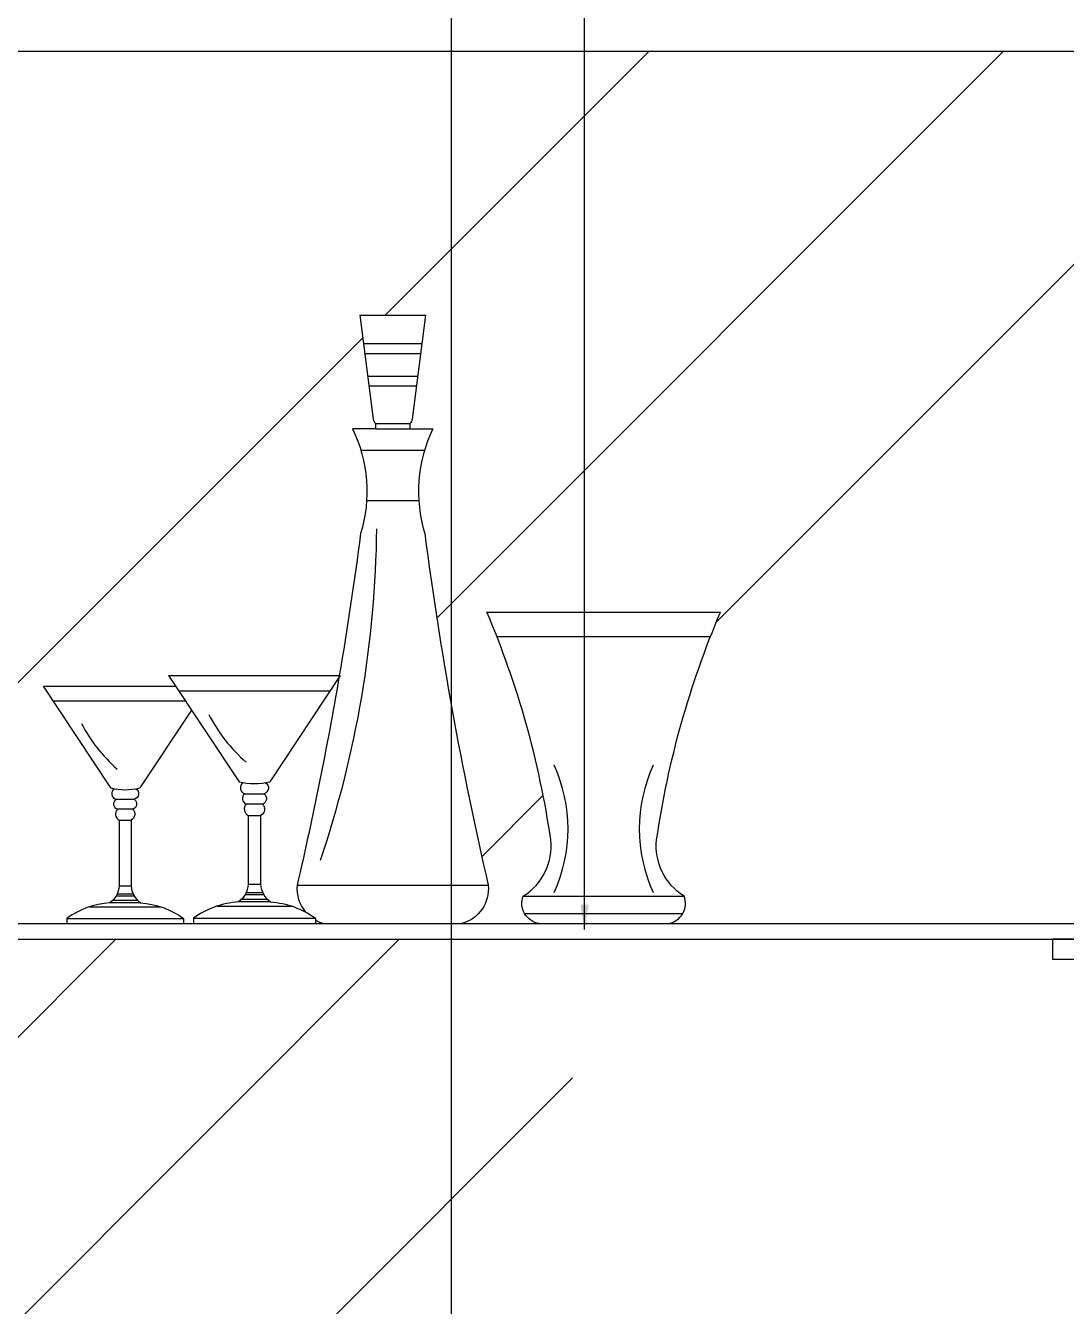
# Model space of a CAD drawing. Extents: x 377 to 3679, y 2766 to 6385.
# Drawn here: x 2398 to 2925, y 5095 to 5744 of the extents above; entities that cross this region are included whole.
import ezdxf

# ---------------------------------------------------------------- set-up
doc = ezdxf.new("R2010")
doc.units = 0
doc.header["$MEASUREMENT"] = 0
doc.layers.get('0').update_dxf_attribs({"linetype": 'CONTINUOUS'})
for name, color, linetype in [('3', 3, 'CONTINUOUS'), ('4', 4, 'CONTINUOUS'), ('7', 7, 'CONTINUOUS'), ('BH', 3, 'CONTINUOUS'), ('TEXT', 3, 'CONTINUOUS')]:
    doc.layers.add(name, color=color, linetype=linetype)
doc.styles.add('HZ', font='')
doc.styles.get('HZ').set_extended_font_data('仿宋_GB2312')
doc.dimstyles.get("Standard").update_dxf_attribs({"dimscale": 25, "dimtxt": 2, "dimasz": 0.5, "dimexe": 1, "dimexo": 1, "dimgap": 0.5, "dimtad": 1, "dimdec": 0, "dimzin": 0, "dimtxsty": 'HZ', "dimblk1": 'DOT', "dimblk2": 'DOT', "dimsah": 1, "dimcen": 0, "dimclrd": 256, "dimclre": 256, "dimclrt": 256, "dimazin": 3, "dimtfac": 0.5, "dimtdec": 0, "dimtmove": 0, "dimatfit": 3, "dimtolj": 1, "dimtzin": 0})

# ---------------------------------------------------------------- blocks, each defined once
blk = doc.blocks.new('_DOT')
at = {"color": 0, "linetype": 'BYBLOCK'}
blk.add_line((-0.35, 0), (-1, 0), dxfattribs=at)
at = {"color": 0, "linetype": 'BYBLOCK', "const_width": 0.35}
blk.add_lwpolyline([(-0.175, 0, 1), (0.175, 0, 1)], format="xyb", close=True, dxfattribs=at)
blk = doc.blocks.new('FH12E032')
at = {"layer": '3'}
for p, q in [((128.31, 223.19), (149.48, 223.19)), ((128.76, 219.66), (149.03, 219.66)), ((129.82, 211.39), (147.97, 211.39)), ((130.27, 207.86), (147.52, 207.86)), ((132.63, 194.3), (145.15, 194.3)), ((132.63, 192.41), (145.15, 192.41)), ((127.35, 184.68), (150.43, 184.68)), ((129.46, 166.46), (148.33, 166.46)), ((176.6, 117.2), (253.96, 117.2)), ((61.44, 97.5), (116.22, 97.5)), ((15.81, 93.88), (63.85, 93.88)), ((85.36, 60.31), (92.3, 60.31)), ((38.7, 58.29), (45.34, 58.29)), ((91.75, 56.54), (85.91, 56.54)), ((44.82, 54.68), (39.22, 54.68)), ((86.57, 52.46), (91.09, 52.46)), ((39.85, 50.78), (44.18, 50.78)), ((38.78, 23.35), (45.25, 23.35)), ((39.17, 24.11), (44.87, 24.11)), ((39.85, 26.98), (44.18, 26.98)), ((85.45, 23.8), (92.21, 23.8)), ((85.86, 24.6), (91.81, 24.6)), ((86.57, 27.59), (91.09, 27.59)), ((104.28, 27.21), (173.51, 27.21)), ((186.19, 23.28), (244.37, 23.28)), ((29.18, 19.39), (54.85, 19.39)), ((36.72, 20.99), (47.32, 20.99)), ((37.58, 21.75), (46.46, 21.75)), ((75.42, 19.67), (102.24, 19.67)), ((83.29, 21.33), (94.37, 21.33)), ((84.19, 22.13), (93.47, 22.13)), ((20.86, 15.16), (63.17, 15.16)), ((66.72, 15.24), (110.94, 15.24)), ((186.67, 16.92), (243.9, 16.92))]:
    blk.add_line(p, q, dxfattribs=at)
for centre, radius, start, end in [((-252.5, 160.05), 385.64, 341.2752, 359.4306), ((124.92, 116.26), 59.26, 207.3611, 228.733), ((76.55, 111.83), 56.71, 207.3611, 228.733), ((147.93, 47.58), 54.49, 335.0195, 24.9805), ((282.64, 47.58), 54.49, 155.0195, 204.9805), ((42.02, 84.93), 23.16, 256.7617, 283.2383), ((88.83, 88.15), 24.2, 256.7617, 283.2383)]:
    blk.add_arc(centre, radius, start, end, dxfattribs=at)
at = {"layer": '4'}
for p, q in [((127, 233.47), (150.79, 233.47)), ((173, 126.02), (257.57, 126.02)), ((57.77, 103.03), (83.29, 64.59)), ((57.77, 103.03), (119.89, 103.03)), ((119.89, 103.03), (94.37, 64.59)), ((12.3, 99.17), (60.34, 99.17)), ((12.3, 99.17), (36.71, 62.38)), ((66.04, 90.58), (47.32, 62.38)), ((20.86, 13.34), (63.08, 13.34)), ((66.72, 13.34), (110.84, 13.34)), ((113.86, 13.34), (163.93, 13.34)), ((191.95, 13.34), (238.62, 13.34))]:
    blk.add_line(p, q, dxfattribs=at)
for points in [[(127, 233.47), (131.79, 195.9, 0.101163), (132.63, 194.3), (132.63, 192.41), (124.33, 192.41, -0.190114), (127.26, 154.43, -0.010093), (119.56, 103.03, -0.010093)], [(150.79, 233.47), (146, 195.9, -0.101163), (145.15, 194.3), (145.15, 192.41), (153.45, 192.41, 0.190114), (150.53, 154.43, 0.025119), (173.51, 27.21, -0.363634), (163.93, 13.34)], [(191.95, 13.34, -0.483808), (186.19, 23.28, 0.28695), (196.14, 43.68, 0.064201), (173, 126.02, 0.064201)], [(238.62, 13.34, 0.483808), (244.37, 23.28, -0.28695), (234.43, 43.68, -0.064201), (257.57, 126.02, -0.064201)], [(119.45, 102.37, -0.014892), (104.28, 27.21, 0.202349), (107.35, 17.49)], [(38.14, 62.09, 0.660376), (38.7, 58.29, 0.60604), (39.22, 54.68, 0.518981), (39.85, 50.78), (39.85, 26.98, -0.230128), (36.47, 20.8, 0.140722), (20.86, 15.16), (20.86, 13.34)], [(45.89, 62.09, -0.660376), (45.34, 58.29, -0.60604), (44.82, 54.68, -0.518981), (44.18, 50.78), (44.18, 26.98, 0.230128), (47.57, 20.8, -0.140722), (63.17, 15.16), (63.17, 13.34)], [(84.78, 64.29, 0.660376), (85.36, 60.31, 0.60604), (85.91, 56.54, 0.518981), (86.57, 52.46), (86.57, 27.59, -0.230128), (83.03, 21.14, 0.140722), (66.72, 15.24), (66.72, 13.34)], [(92.88, 64.29, -0.660376), (92.3, 60.31, -0.60604), (91.75, 56.54, -0.518981), (91.09, 52.46), (91.09, 27.59, 0.230128), (94.63, 21.14, -0.140722), (110.94, 15.24), (110.94, 13.34)], [(110.94, 14.54, 0.0603), (113.86, 13.34)]]:
    blk.add_lwpolyline(points, format="xyb", dxfattribs=at)

msp = doc.modelspace()

# ---------------------------------------------------------------- hatches: boundary and pattern name
at = {"layer": 'BH'}
h = msp.add_hatch(dxfattribs=at)
h.set_pattern_fill('AR-RROOF', color=256, scale=20, angle=45, style=0)
h.set_pattern_definition([(45, (-7283.46, 4749.96), (431.052, 1149.473), [7620, -1016, 2540, -508]), (45, (-6985.3, 5407.3), (-836.96, 118.54), [1524, -167.64, 3048, -381]), (45, (-7409.2, 5234.9), (1627.222, 2108.564), [4064, -711.2, 2032, -508])])
h.paths.add_polyline_path([(2567.11, 5597.22), (2600.41, 5597.22), (2593.71, 5544.63, -0.101163), (2592.53, 5542.39), (2592.53, 5539.73), (2604.15, 5539.73, 0.190114), (2600.05, 5486.57, 0.025119), (2632.22, 5308.46, -0.363634), (2618.82, 5289.05), (2658.04, 5289.05, -0.483808), (2649.98, 5302.96, 0.28695), (2663.9, 5331.52, 0.064201), (2631.51, 5446.8), (2749.91, 5446.8, 0.064201), (2717.51, 5331.52, 0.28695), (2731.44, 5302.96, -0.483808), (2723.37, 5289.05), (2930.74, 5289.05), (2930.74, 5731.05), (2160.74, 5731.05), (2160.74, 5723.55), (2100.74, 5723.55), (2100.74, 5731.05), (1330.74, 5731.05), (1330.74, 5289.05), (2036.79, 5289.05), (2036.79, 5331.05), (2086.79, 5431.05), (2186.79, 5431.05), (2236.79, 5331.05), (2236.79, 5289.05), (2418.52, 5289.05), (2418.52, 5291.59, -0.140722), (2440.36, 5299.49, 0.230128), (2445.11, 5308.14), (2445.11, 5341.46, -0.518981), (2444.22, 5346.92, -0.60604), (2443.49, 5351.97, -0.660376), (2442.71, 5357.3, -0.015724), (2440.71, 5357.7), (2406.53, 5409.21), (2473.78, 5409.21), (2470.19, 5414.61), (2556.7, 5414.61, 0.010093), (2567.48, 5486.57, 0.190114), (2563.38, 5539.73), (2575, 5539.73), (2575, 5542.39, -0.101163), (2573.82, 5544.63)])
h.paths.add_polyline_path([(2036.79, 5271.05), (2024.19, 5271.05), (2024.19, 5281.05), (1343.33, 5281.05), (1343.33, 5271.05), (1330.74, 5271.05), (1330.74, 4989.05), (1661.34, 4989.05), (1661.34, 4991.65, -0.241584), (1679.42, 5003.95, 0.406968), (1690.3, 5019.9, 0.174163), (1687.89, 5024.03, -0.625959), (1690.29, 5048.29, 0.304056), (1680.39, 5064.79, -0.313174), (1656.39, 5094.57, -0.059937), (1661.68, 5141.99), (1728.9, 5141.99, -0.037567), (1733.55, 5112.39), (1768.7, 5112.39, -0.103304), (1767.97, 5075.11, -0.218444), (1752.9, 5058.35, -0.255287), (1748.23, 5050.62, 0.350014), (1746.37, 5041.77, -0.652621), (1746.37, 5021.37, 0.209907), (1750.83, 5002.85, -0.168461), (1771.93, 4991.65), (1771.93, 4989.05), (1795.65, 4989.05), (1795.65, 4991.65, -0.192355), (1816.68, 5004.36, 0.366447), (1824.02, 5020.82, -0.534024), (1820.57, 5043.28, 0.19278), (1824.98, 5049.16, 0.255254), (1815.1, 5062.85, -0.365209), (1792.78, 5095.97, -0.025268), (1798.2, 5138.33), (1862.6, 5138.33, -0.025268), (1868.02, 5095.97, -0.365209), (1845.7, 5062.85, 0.255254), (1835.82, 5049.16, 0.19278), (1840.23, 5043.28, -0.534024), (1836.78, 5020.82, 0.366447), (1844.12, 5004.36, -0.192355), (1865.15, 4991.65), (1865.15, 4989.05), (2036.79, 4989.05)])
h.paths.add_polyline_path([(2930.74, 5271.05), (2918.14, 5271.05), (2918.14, 5281.05), (2250.69, 5281.05), (2250.69, 5271.05), (2236.79, 5271.05), (2236.79, 4989.05), (2930.74, 4989.05)])

# ---------------------------------------------------------------- linework, layer by layer
at = {"layer": '4'}
msp.add_line((1330.74, 5731.05), (2930.74, 5731.05), dxfattribs=at)
at = {"layer": '7'}
for p, q in [((2236.79, 5289.05), (2930.74, 5289.05)), ((2236.79, 5281.05), (2930.74, 5281.05))]:
    msp.add_line(p, q, dxfattribs=at)
msp.add_lwpolyline([(2930.74, 5281.05), (2918.14, 5281.05), (2918.14, 5271.05), (2930.74, 5271.05)], dxfattribs=at)

# ---------------------------------------------------------------- block references
at = {"layer": 'BH', "xscale": 1.4, "yscale": 1.4, "zscale": 1.4}
msp.add_blockref('FH12E032', (2389.31, 5270.37), dxfattribs=at)

# ---------------------------------------------------------------- leaders
at = {"layer": 'TEXT'}
for points in [[(2613.65, 5057.5), (2613.65, 6349.82), (2922.02, 6349.82)], [(2681.03, 5286.07), (2681.03, 6218.82), (2922.02, 6218.82)]]:
    msp.add_leader(points, dimstyle='STANDARD', dxfattribs=at)

doc.saveas('drawing.dxf')
